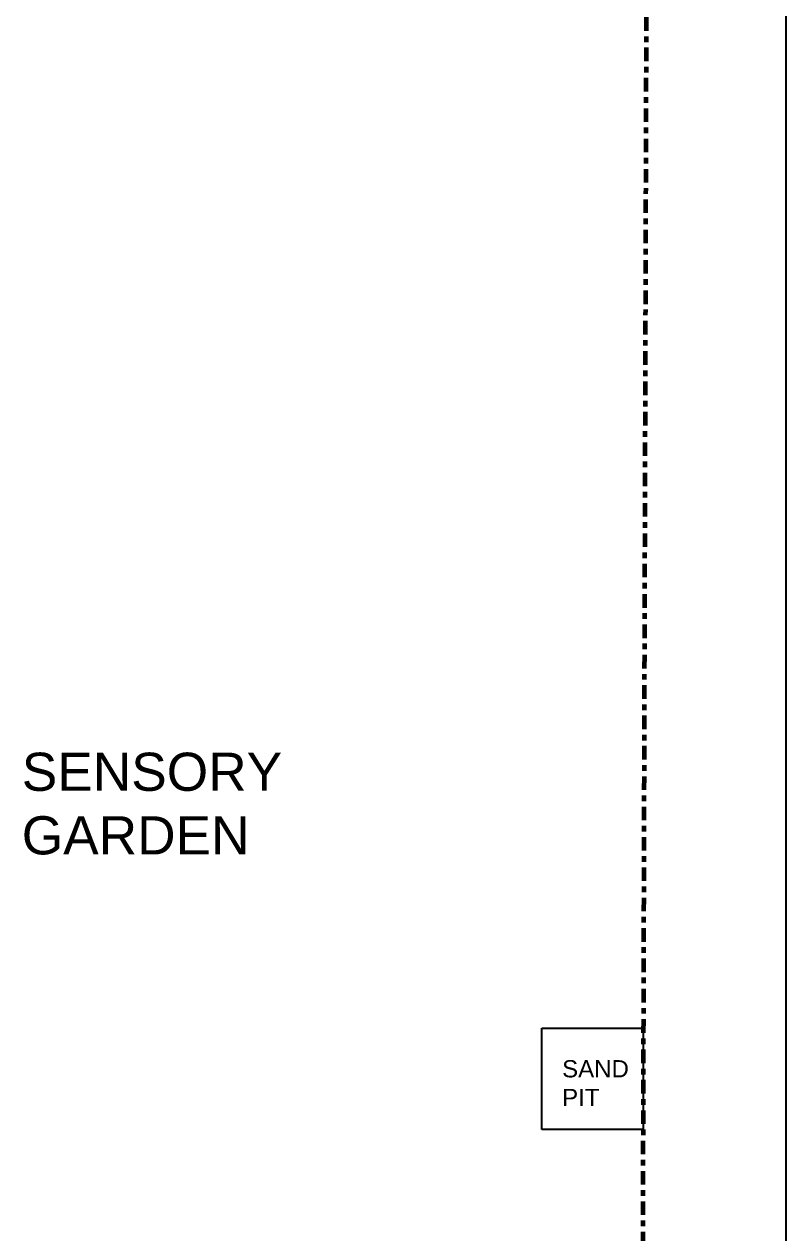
# Model space of a CAD drawing. Header units: metres. Extents: x 9 to 572, y -30 to 1114.
# Drawn here: x 359.56 to 373.11, y 16.98 to 38.48 of the extents above; entities that cross this region are included whole.
import ezdxf

# ---------------------------------------------------------------- set-up
doc = ezdxf.new("R2010")
doc.units = ezdxf.units.M
doc.header["$LTSCALE"] = 0.01
doc.header["$MEASUREMENT"] = 0
doc.linetypes.add('ACAD_ISO04W100', pattern=[30, 24, -3, 0, -3])
doc.layers.add('SITE BOUNDARY', color=6, linetype='ACAD_ISO04W100', lineweight=60)
doc.layers.add('STAIR', color=231, linetype='Continuous')
doc.layers.add('TEXT', color=141, linetype='Continuous')
doc.styles.get("Standard").update_dxf_attribs({"font": 'arial.ttf'})

msp = doc.modelspace()

# ---------------------------------------------------------------- linework, layer by layer
at = {"layer": 'Defpoints'}
for p, q in [((368.768, 20.618), (370.568, 20.618)), ((368.768, 18.818), (368.768, 20.618)), ((370.568, 20.618), (370.568, 18.818)), ((370.568, 18.818), (368.768, 18.818))]:
    msp.add_line(p, q, dxfattribs=at)
at = {"layer": 'SITE BOUNDARY'}
msp.add_line((370.648, 47.778), (370.465, -17.316), dxfattribs=at)
at = {"layer": 'STAIR'}
msp.add_line((373.107, 65.754), (373.107, -30.238), dxfattribs=at)

# ---------------------------------------------------------------- texts
at = {"layer": 'TEXT', "attachment_point": 1}
for s, width, gutter_width, insert, char_height in [('SENSORY GARDEN', 0.46978, 3.391, (359.513, 25.519), 0.67822), ('SAND PIT', 0.03746, 1.531, (369.127, 20.051), 0.3062)]:
    msp.add_mtext_dynamic_manual_height_columns(s, width=width, gutter_width=gutter_width, heights=[0], dxfattribs=dict(at, insert=insert, char_height=char_height))

doc.saveas('drawing.dxf')
